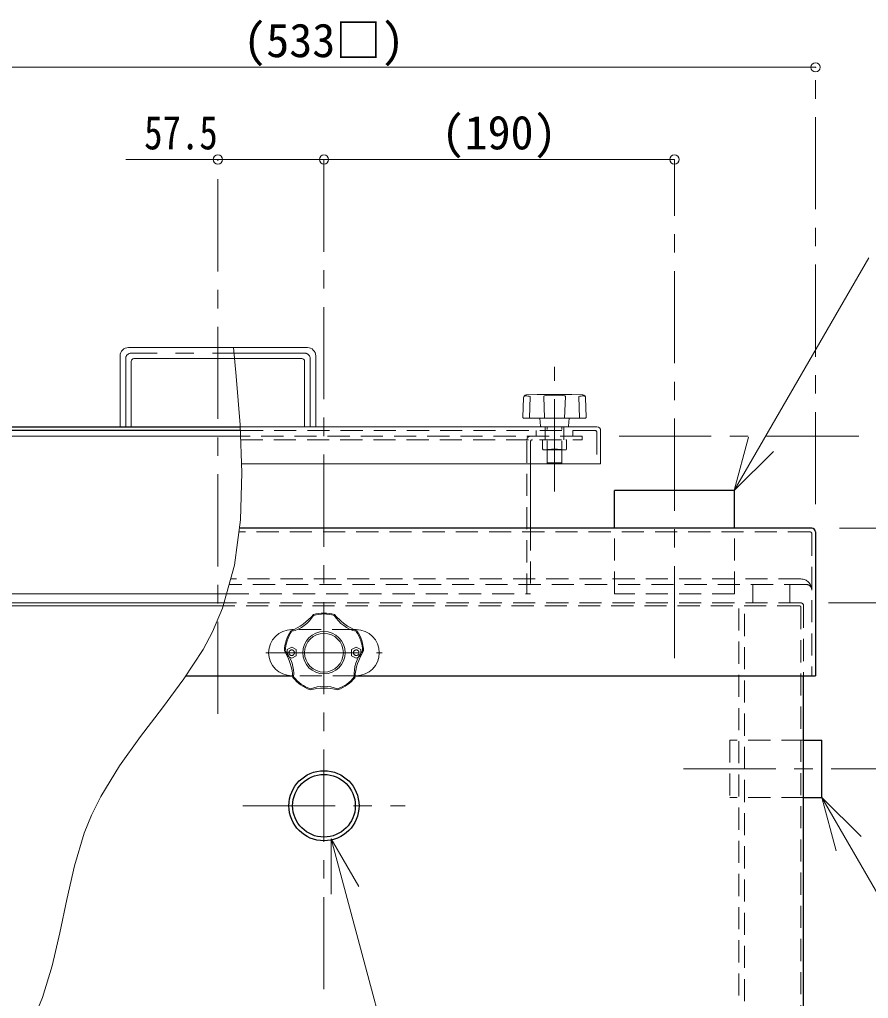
# Model space of a CAD drawing. Units: millimetres at full size, sheet at 1:10; details may follow other scales. Extents: x -2123 to 1927, y -1358 to 1452.
# Drawn here: x -263 to 197, y -378 to 153 of the extents above; entities that cross this region are included whole.
import ezdxf
from ezdxf.enums import TextEntityAlignment as Align

# ---------------------------------------------------------------- set-up
doc = ezdxf.new("R2010")
doc.units = ezdxf.units.MM
doc.header["$LTSCALE"] = 10
doc.header["$PDMODE"] = 32
doc.header["$PDSIZE"] = 5
doc.linetypes.add('CHAIN1', pattern=[8, 5, -1, 1, -1])
doc.linetypes.add('DASHED1', pattern=[1.8, 1.2, -0.6])
doc.layers.add('0-0', color=7, linetype='Continuous', lineweight=18)
doc.styles.add('ＭＳ ゴシック', font='')
doc.styles.get('ＭＳ ゴシック').set_extended_font_data('MS Gothic')

msp = doc.modelspace()

# ---------------------------------------------------------------- linework, layer by layer
at = {"layer": '0-0', "color": 4, "lineweight": 9}
for p, q in [((-364.3, 127.41), (168.7, 127.41)), ((-205.3, 77.41), (-97.8, 77.41)), ((-97.8, 77.41), (92.2, 77.41)), ((-146.83, -24.59), (-203.8, -24.59)), ((-208.3, -29.09), (-208.3, -67.59)), ((-200.8, -30.59), (-146.27, -30.59)), ((-202.3, -32.09), (-202.3, -67.59)), ((-324.8, -72.59), (-143.05, -72.59)), ((14.2, -122.59), (14.2, -88.09)), ((-151.98, -163.09), (-322.8, -163.09)), ((-322.8, -164.59), (-152.39, -164.59))]:
    msp.add_line(p, q, dxfattribs=at)
at = {"layer": '0-0', "color": 4, "linetype": 'CHAIN1', "lineweight": 9}
for p, q in [((168.7, -109.59), (168.7, 127.41)), ((-155.3, -223.33), (-155.3, 77.41)), ((-97.8, 77.41), (-97.8, -818.09)), ((92.2, -193.09), (92.2, 77.41)), ((-205.3, -30.59), (-205.3, -67.59)), ((-108.3, -27.59), (-202.3, -27.59)), ((-105.3, -30.59), (-105.3, -67.59)), ((27.2, -102.59), (27.2, -34.99)), ((62.2, -72.59), (652.2, -72.59)), ((181.7, -122.59), (652.2, -122.59)), ((175.7, -163.09), (602.2, -163.09)), ((-129.3, -190.09), (-66.3, -190.09)), ((97.2, -253.09), (502.2, -253.09)), ((-141.8, -273.09), (-53.8, -273.09))]:
    msp.add_line(p, q, dxfattribs=at)
at = {"layer": '0-0'}
for p, q in [((124.67, -102.13), (197.53, 24.06)), ((-106.8, -24.59), (-146.83, -24.59)), ((-146.27, -30.59), (-109.8, -30.59)), ((-102.3, -29.09), (-102.3, -67.59)), ((-108.3, -32.09), (-108.3, -67.59)), ((10.03, -62.37), (10.37, -51.86)), ((17.79, -50), (11.88, -50.31)), ((13.65, -62.79), (14.04, -51.15)), ((18.21, -49.99), (36.19, -49.99)), ((21.72, -62.79), (21.33, -51.15)), ((32.68, -62.79), (33.07, -51.15)), ((36.61, -50), (42.52, -50.31)), ((40.75, -62.79), (40.36, -51.15)), ((44.37, -62.37), (44.03, -51.86)), ((43.97, -62.79), (10.43, -62.79)), ((19.57, -67.22), (19.2, -62.79)), ((34.83, -67.22), (35.2, -62.79)), ((-143.24, -67.59), (50.2, -67.59)), ((52.2, -69.59), (52.2, -87.59)), ((124.67, -102.13), (132.44, -73.15)), ((124.67, -102.13), (145.89, -80.91)), ((52.2, -87.59), (-142.47, -87.59)), ((-322.8, -158.09), (-150.6, -158.09)), ((-115.3, -177.59), (-114.24, -177.59)), ((-81.37, -177.59), (-80.3, -177.59)), ((172.19, -268.58), (179.96, -297.56)), ((172.19, -268.58), (193.41, -289.79)), ((-93.94, -290.98), (-78.94, -316.96)), ((-93.94, -290.98), (-93.94, -320.98))]:
    msp.add_line(p, q, dxfattribs=at)
at = {"layer": '0-0', "color": 5, "lineweight": 25}
for p, q in [((-360.8, -67.59), (-143.24, -67.59)), ((-143.16, -69.59), (-359.8, -69.59)), ((59.7, -122.59), (59.7, -102.09)), ((166.7, -122.59), (-143.66, -122.59)), ((168.7, -124.59), (168.7, -202.59)), ((-172.57, -202.59), (-114.69, -202.59)), ((-80.91, -202.59), (168.7, -202.59)), ((162.2, -753.59), (162.2, -202.59)), ((162.2, -237.59), (172.2, -237.59)), ((172.2, -268.59), (172.2, -237.59)), ((162.2, -268.59), (172.2, -268.59))]:
    msp.add_line(p, q, dxfattribs=at)
at = {"layer": '0-0', "color": 4, "linetype": 'DASHED1', "lineweight": 9}
for p, q in [((22.2, -74.59), (22.2, -67.59)), ((23.2, -87.09), (23.2, -67.59)), ((31.2, -87.09), (31.2, -67.59)), ((32.2, -74.59), (32.2, -67.59)), ((49.2, -69.59), (-143.16, -69.59)), ((42.2, -72.59), (-143.05, -72.59)), ((17.2, -69.59), (17.2, -72.59)), ((37.2, -69.59), (37.2, -72.59)), ((42.2, -72.59), (42.2, -74.59)), ((50.2, -70.59), (50.2, -87.59)), ((-142.97, -74.59), (42.2, -74.59)), ((12.2, -75.09), (12.2, -158.09)), ((14.2, -75.59), (14.2, -87.59)), ((20.7, -74.89), (20.7, -79.59)), ((20.95, -80.09), (20.7, -79.59)), ((27.2, -74.89), (27.2, -79.59)), ((33.7, -74.89), (33.7, -79.59)), ((23.2, -87.09), (23.7, -87.59)), ((23.2, -87.09), (31.2, -87.09)), ((30.7, -87.59), (31.2, -87.09)), ((14.2, -122.59), (14.2, -158.09)), ((134.7, -163.09), (134.7, -153.09)), ((-150.6, -158.09), (14.2, -158.09)), ((-81.37, -177.59), (-114.24, -177.59)), ((-117.8, -188.34), (-115.3, -187.09)), ((-117.8, -188.34), (-117.8, -191.84)), ((-115.3, -187.09), (-112.8, -188.34)), ((-112.8, -188.34), (-112.8, -191.84)), ((-80.3, -187.09), (-82.8, -188.34)), ((-82.8, -188.34), (-82.8, -191.84)), ((-77.8, -188.34), (-80.3, -187.09)), ((-77.8, -188.34), (-77.8, -191.84)), ((-115.3, -193.09), (-117.8, -191.84)), ((-112.8, -191.84), (-115.3, -193.09)), ((-82.8, -191.84), (-80.3, -193.09)), ((-80.3, -193.09), (-77.8, -191.84))]:
    msp.add_line(p, q, dxfattribs=at)
at = {"layer": '0-0', "linetype": 'DASHED1'}
for p, q in [((165.7, -124.59), (-143.93, -124.59)), ((124.7, -158.09), (124.7, -122.59)), ((166.7, -125.59), (166.7, -202.59)), ((163.7, -153.09), (-149.23, -153.09)), ((160.7, -150.09), (-148.4, -150.09)), ((154.7, -163.09), (154.7, -153.09)), ((160.7, -163.09), (-151.98, -163.09)), ((127.2, -718.09), (127.2, -163.09)), ((159.95, -164.59), (-152.39, -164.59)), ((130.2, -721.09), (130.2, -164.59)), ((160.7, -165.34), (160.7, -752.84)), ((162.2, -164.59), (162.2, -202.59)), ((-80.91, -202.59), (-114.69, -202.59)), ((162.2, -268.59), (122.2, -268.59))]:
    msp.add_line(p, q, dxfattribs=at)
at = {"layer": '0-0'}
for points in [[(-146.83, -24.59), (-145.38, -40.03), (-143.28, -66.51), (-142.28, -92.59), (-143.06, -118.01), (-146.31, -142.52), (-152.74, -165.85), (-158.2, -178.75), (-163.33, -188.34), (-173.71, -204.35), (-185.29, -219.97), (-197.24, -235.56), (-208.7, -251.48), (-218.85, -268.07), (-223.81, -278.14), (-227.73, -288.03), (-233.05, -305.72), (-237.21, -323.87), (-240.99, -342.1), (-245.14, -360), (-250.44, -377.16), (-254.34, -386.62)], [(172.19, -268.58), (232.26, -372.61), (306.2, -372.61)], [(-93.94, -290.98), (-46.04, -469.74), (3.52, -469.74)]]:
    msp.add_lwpolyline(points, dxfattribs=at)
at = {"layer": '0-0', "color": 4, "linetype": 'DASHED1', "lineweight": 9}
msp.add_lwpolyline([(20.95, -80.09), (33.45, -80.09), (33.7, -79.59)], dxfattribs=at)
at = {"layer": '0-0', "color": 5, "lineweight": 25}
msp.add_lwpolyline([(124.7, -122.59), (124.7, -102.09), (59.7, -102.09)], dxfattribs=at)
at = {"layer": '0-0', "linetype": 'DASHED1'}
for points in [[(124.7, -158.09), (59.7, -158.09), (59.7, -122.59)], [(162.2, -237.59), (122.2, -237.59), (122.2, -268.59)]]:
    msp.add_lwpolyline(points, dxfattribs=at)
at = {"layer": '0-0', "color": 4, "lineweight": 9}
msp.add_circle((-97.8, -190.09), 11.5, dxfattribs=at)
at = {"layer": '0-0'}
msp.add_circle((-97.8, -190.09), 10.5, dxfattribs=at)
at = {"layer": '0-0', "color": 4, "linetype": 'DASHED1', "lineweight": 9}
for centre in [(-115.3, -190.09), (-80.3, -190.09)]:
    msp.add_circle(centre, 1.5, dxfattribs=at)
at = {"layer": '0-0', "color": 5, "lineweight": 25}
for radius in [19, 17]:
    msp.add_circle((-97.8, -273.09), radius, dxfattribs=at)
at = {"layer": '0-0', "color": 4, "lineweight": 9}
for centre, radius in [((-203.8, -29.09), 4.5), ((-200.8, -32.09), 1.5)]:
    msp.add_arc(centre, radius, 90, 180, dxfattribs=at)
at = {"layer": '0-0'}
for centre, radius, start, end in [((-106.8, -29.09), 4.5, 0, 90), ((-109.8, -32.09), 1.5, 0, 90), ((11.97, -51.91), 1.6, 93.0191, 178.1541), ((11.59, -52.44), 1.66, 93.0276, 128.733), ((11.66, -58.75), 7.97, 72.62, 91.0906), ((18.21, -57.99), 8, 90, 93.0191), ((21.73, -51.14), 0.4, 97.2987, 181.9092), ((27.2, -93.86), 43.47, 82.7013, 97.2987), ((32.67, -51.14), 0.4, 358.0908, 82.7013), ((36.19, -57.99), 8, 86.9809, 90), ((42.74, -58.75), 7.97, 88.9094, 107.38), ((42.43, -51.91), 1.6, 1.8458, 86.9809), ((42.8, -52.44), 1.66, 51.267, 86.9724), ((10.43, -62.39), 0.4, 178.1541, 270), ((43.97, -62.39), 0.4, 270, 1.8458), ((19.97, -67.19), 0.4, 184.7636, 270), ((34.43, -67.19), 0.4, 270, 355.2364), ((50.2, -69.59), 2, 0, 90), ((-126.64, -150.39), 29.89, 291.4112, 320.5888), ((-119.55, -160.15), 18.83, 283.0119, 328.9881), ((-97.8, -190.09), 21.5, 74.5, 105.5), ((-97.8, -190.09), 21, 74.5, 105.5), ((-76.05, -160.15), 18.83, 211.0119, 256.9881), ((-68.96, -150.39), 29.89, 219.4111, 248.5889), ((-115.3, -190.09), 12.5, 90, 270), ((-97.8, -190.09), 21.5, 146.5, 177.5), ((-97.8, -190.09), 21, 146.5, 177.5), ((-80.3, -190.09), 12.5, 270, 90), ((-97.8, -190.09), 21, 2.5, 33.5), ((-97.8, -190.09), 21.5, 2.5, 33.5), ((-144.47, -205.25), 29.89, 3.4112, 32.5889), ((-133, -201.52), 18.83, 355.0119, 40.9881), ((-62.61, -201.52), 18.83, 139.0119, 184.9881), ((-51.14, -205.25), 29.89, 147.4111, 176.5889), ((-97.8, -190.09), 21.5, 218.5, 249.5), ((-97.8, -190.09), 21, 218.5, 249.5), ((-97.8, -190.09), 21, 290.5, 321.5), ((-97.8, -190.09), 21.5, 290.5, 321.5), ((-97.8, -239.15), 29.89, 75.4112, 104.5888), ((-97.8, -227.09), 18.83, 67.0119, 112.9881)]:
    msp.add_arc(centre, radius, start, end, dxfattribs=at)
at = {"layer": '0-0', "color": 4, "linetype": 'CHAIN1', "lineweight": 9}
for centre, start, end in [((-202.3, -30.59), 90, 180), ((-108.3, -30.59), 0, 90)]:
    msp.add_arc(centre, 3, start, end, dxfattribs=at)
at = {"layer": '0-0', "color": 4, "linetype": 'DASHED1', "lineweight": 9}
for centre, radius, start, end in [((14.2, -74.59), 2, 90, 180), ((49.2, -70.59), 1, 0, 90), ((15.2, -75.59), 1, 90, 180), ((21, -74.89), 0.3, 90, 180), ((17.02, 8.36), 88.54, 272.5447, 276.6031), ((26.9, -74.89), 0.3, 0, 90), ((27.5, -74.89), 0.3, 90, 180), ((37.38, 8.36), 88.54, 263.3969, 267.4553), ((33.4, -74.89), 0.3, 0, 90)]:
    msp.add_arc(centre, radius, start, end, dxfattribs=at)
at = {"layer": '0-0', "linetype": 'DASHED1'}
for centre, radius in [((165.7, -125.59), 1), ((160.7, -156.09), 6), ((163.7, -156.09), 3), ((160.7, -164.59), 1.5), ((159.95, -165.34), 0.75)]:
    msp.add_arc(centre, radius, 0, 90, dxfattribs=at)
at = {"layer": '0-0', "color": 5, "lineweight": 25}
msp.add_arc((166.7, -124.59), 2, 0, 90, dxfattribs=at)
at = {"layer": '0-0', "color": 1}
for p in [(168.7, 127.41), (-155.3, 77.41), (-97.8, 77.41), (92.2, 77.41)]:
    msp.add_point(p, dxfattribs=at)

# ---------------------------------------------------------------- texts
at = {"layer": '0-0', "style": 'ＭＳ ゴシック'}
for s, p in [('(533□)', (-141.55, 127.41)), ('(190)', (-34.05, 77.41))]:
    msp.add_text(s, height=18.33, dxfattribs=at).set_placement(p, align=Align.BOTTOM_LEFT)
at = {"layer": '0-0', "style": 'ＭＳ ゴシック', "width": 0.8}
msp.add_text('57.5', height=18.33, dxfattribs=at).set_placement((-195.3, 77.41), align=Align.BOTTOM_LEFT)

doc.saveas('drawing.dxf')
